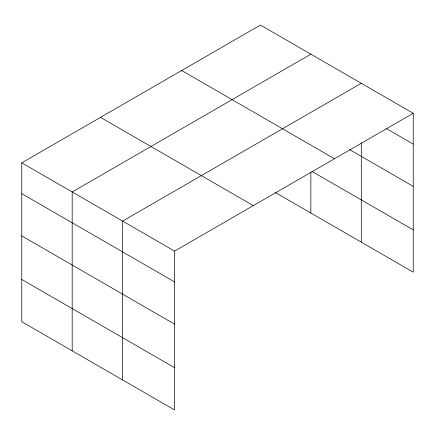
<?xml version="1.0" encoding="UTF-8"?>
<svg xmlns="http://www.w3.org/2000/svg" width="435" height="435" viewBox="0 0 435 435"><rect width="100%" height="100%" fill="white"/><g stroke="black" fill="none" stroke-linecap="round" stroke-linejoin="round"><path stroke-width="0.65" d="M361.289 142.946L361.289 242.148M275.083 192.379L413.25 272.147L413.25 113.285L260.424 25.051L21.75 162.853L21.75 321.715L174.576 409.949L174.576 251.082L21.75 162.853M310.856 54.168L72.183 191.965L72.183 350.833M361.289 83.286L122.616 221.083L122.616 379.945M174.576 251.082L413.25 113.285M386.394 128.597L413.25 144.105M349.561 149.591L413.25 186.359M181.661 70.524L334.488 158.759M312.031 171.455L413.25 229.892M100.512 117.379L253.339 205.608M21.75 193.667L174.576 281.902M21.75 235.922L174.576 324.157M21.75 279.46L174.576 367.695M310.856 172.119L310.856 213.036"/></g></svg>
